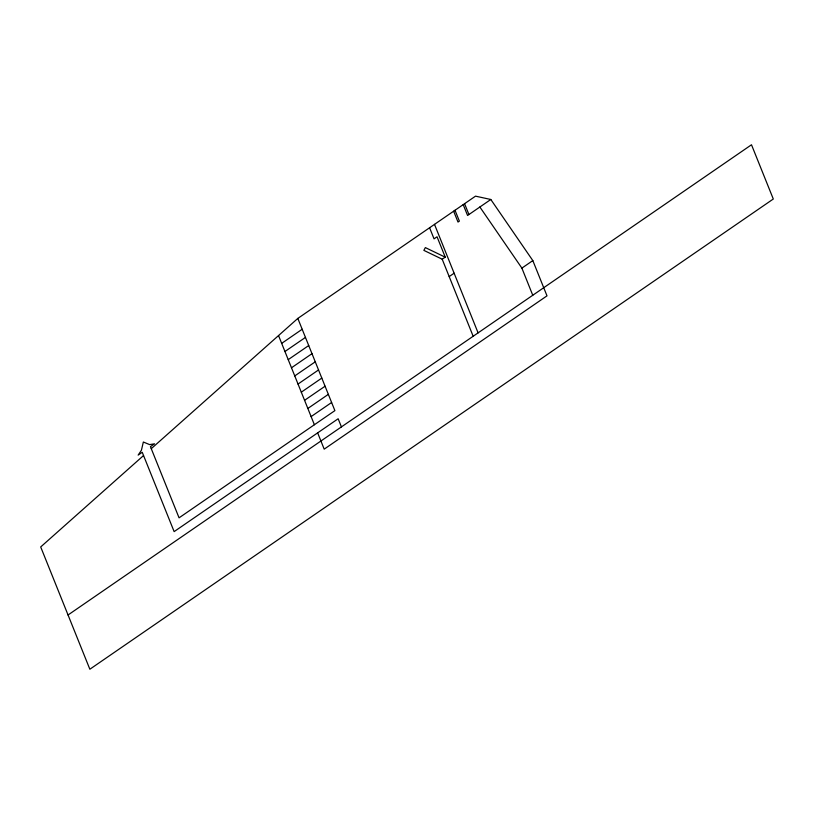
<?xml version="1.0" encoding="UTF-8"?>
<svg xmlns="http://www.w3.org/2000/svg" width="814" height="814" viewBox="0 0 814 814"><rect width="100%" height="100%" fill="white"/><g stroke="black" fill="none" stroke-linecap="round" stroke-linejoin="round"><path stroke-width="1.22" d="M143.549 455.535L40.7 546.947L89.855 669.23L773.3 199.013L751.495 144.77L68.05 614.987M151.262 448.677L297.822 318.416L475.518 196.154L490.811 199.481L532.824 260.592L546.998 295.848L324.196 449.145L317.653 432.875M281.675 343.376L302.177 329.263M490.811 199.481L467.572 215.476L463.207 204.619M284.951 351.506L305.454 337.403M288.217 359.646L308.72 345.533M445.177 257.163L425.356 247.598L423.87 250.376L442.195 259.208L445.227 257.122L437.047 236.782L434.045 238.848L429.589 227.757M291.493 367.775L311.996 353.673M294.76 375.915L315.262 361.813M449.186 276.597L454.12 273.199M298.026 384.055L318.539 369.943M301.302 392.185L321.805 378.083M304.568 400.325L325.071 386.223M307.845 408.465L328.347 394.352M532.763 295.258L521.886 268.121L532.824 260.592M311.111 416.595L331.613 402.492M479.873 207.01L521.886 268.121M464.58 203.683L468.935 214.53M455.006 210.266L459.371 221.113L458.007 222.059L453.642 211.202M434.503 224.369L478.093 332.875M442.195 259.208L473.168 336.263M297.822 318.416L334.89 410.632L179.06 517.836L150.448 446.642L154.548 443.823L149.623 444.607L143.345 442.012L141.422 450.254L138.146 455.107L142.247 452.289L174.135 531.613L338.156 418.762L341.432 426.902M278.53 335.551L314.387 424.735"/></g></svg>
